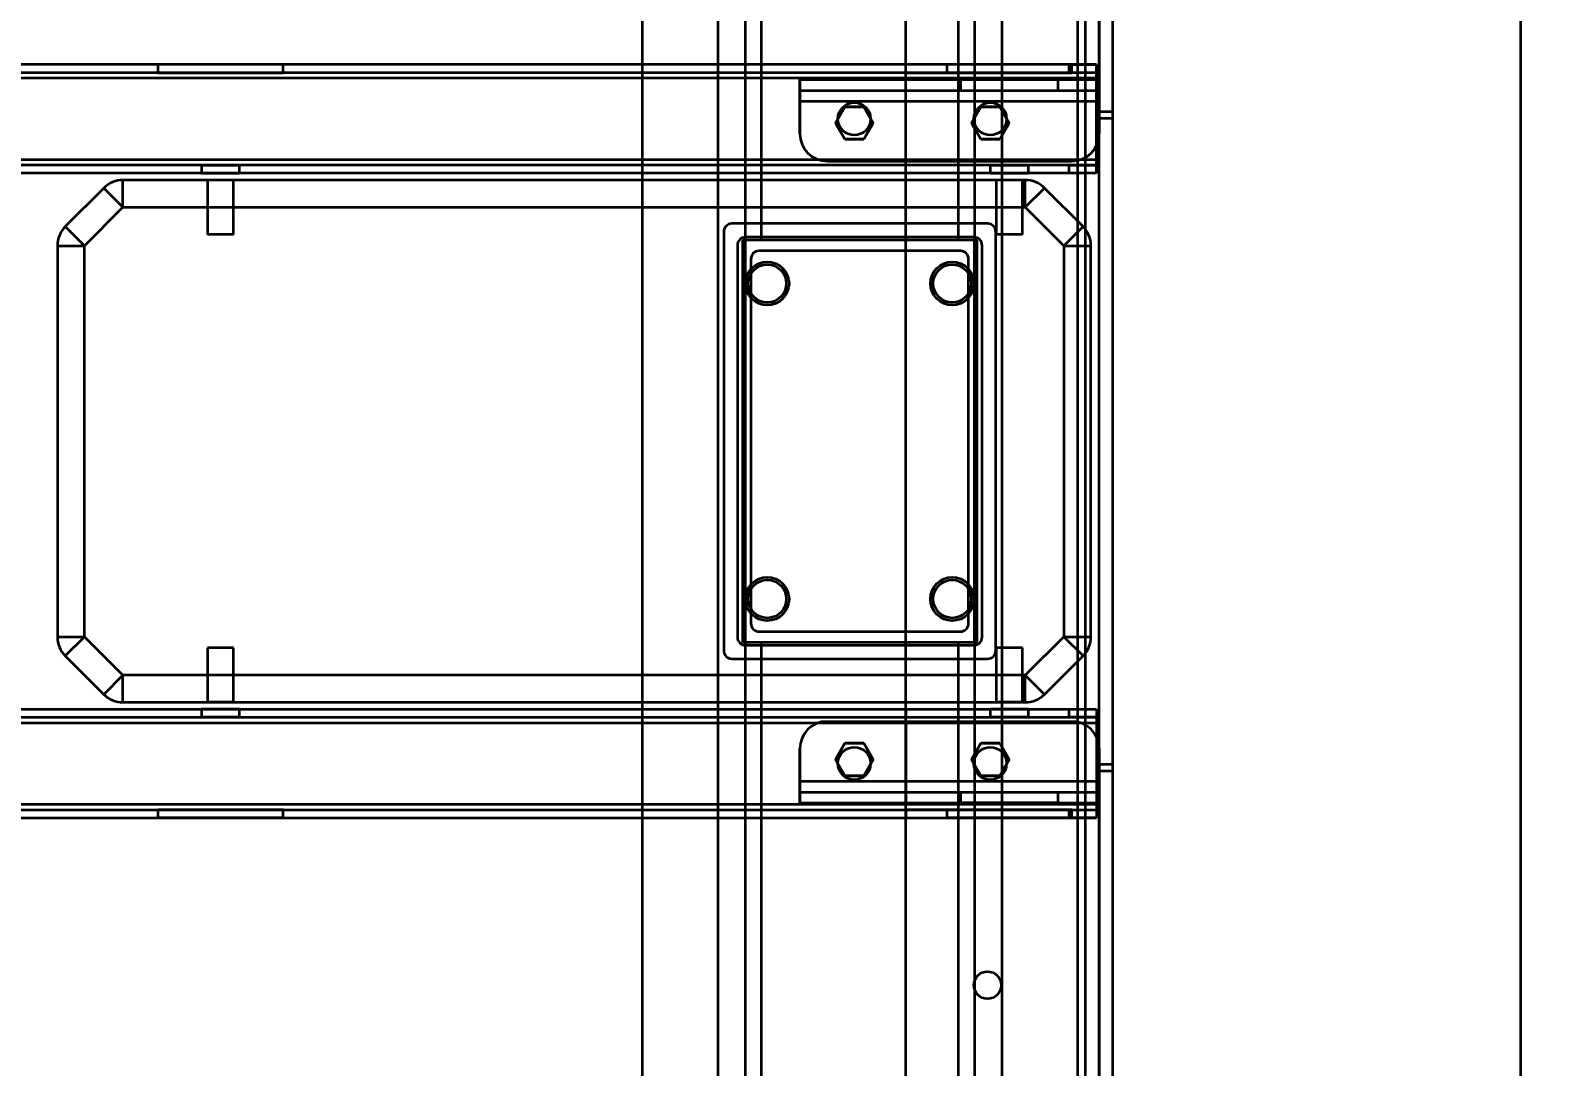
# Model space of a CAD drawing. Header units: millimetres. Extents: x -431 to 3717, y -325 to 2729.
# Drawn here: x 1226.1 to 1507.7, y 185.1 to 375.5 of the extents above; entities that cross this region are included whole.
import ezdxf

# ---------------------------------------------------------------- set-up
doc = ezdxf.new("R2010")
doc.units = ezdxf.units.MM
doc.styles.get("Standard").update_dxf_attribs({"font": 'arial.ttf'})
doc.dimstyles.new('CGJ', dxfattribs={"dimscale": 13, "dimtxt": 2.25, "dimasz": 2.25, "dimexe": 1, "dimexo": 1.25, "dimgap": 1.15, "dimtad": 1, "dimtoh": 1, "dimdec": 1, "dimdsep": 46, "dimtxsty": 'Standard', "dimcen": 0, "dimclrd": 2, "dimclre": 2, "dimclrt": 2, "dimadec": 0, "dimazin": 0, "dimtfac": 1, "dimtdec": 1, "dimtmove": 0, "dimatfit": 0, "dimfxl": 1, "dimtolj": 1, "dimtzin": 0, "dimlwe": -1, "dimarcsym": 2})

# ---------------------------------------------------------------- blocks, each defined once
blk = doc.blocks.new('Drawing View2')
at = {"color": 7, "linetype": 'Continuous', "lineweight": 35}
for p, q in [((1258.6, -313), (1258.6, 237)), ((1258.6, -313), (1258.6, 237)), ((1178.6, -288), (1178.6, 212)), ((1178.6, -288), (1178.6, 212)), ((1181.1, -288), (1181.1, 212)), ((1183.6, -288), (1183.6, 212)), ((1181.1, 203.15), (1181.1, 22.57)), ((1183.6, 22.57), (1183.6, 203.15)), ((1119.01, 200.06), (1119.01, -1)), ((1119.01, 200.06), (1119.01, -1)), ((1145.6, -278), (1145.6, 202)), ((1145.6, -278), (1145.6, 202)), ((1155.19, 200.06), (1155.19, -1)), ((1155.19, 200.06), (1155.19, -1)), ((1111.01, 194.17), (1111.01, -270.17)), ((1116.01, 194.17), (1116.01, -1)), ((1158.19, 194.17), (1158.19, -1)), ((1163.19, 194.17), (1163.19, -270.17)), ((1111.01, 160.8), (1111.01, -236.8)), ((1116.01, 160.8), (1116.01, -236.8)), ((1158.19, 160.8), (1158.19, -236.8)), ((1163.19, 160.8), (1163.19, -236.8)), ((1097.1, 160.08), (1097.1, -236.08)), ((1097.1, 160.08), (1097.1, -236.08)), ((1177.1, 160.08), (1177.1, -236.08)), ((1177.1, 160.08), (1177.1, -236.08)), ((1180.6, 31.25), (-163.4, 31.25)), ((1145.6, 31.25), (-128.4, 31.25)), ((1008.1, 31.25), (1008.1, 29.75)), ((1031.1, 31.25), (1008.1, 31.25)), ((1031.1, 29.75), (1031.1, 31.25)), ((1145.6, 29.75), (1145.6, 31.25)), ((1175.6, 31.25), (1145.6, 31.25)), ((1145.6, 28.75), (1145.6, 31.25)), ((1153.1, 31.25), (1153.1, 29.75)), ((1176.1, 31.25), (1153.1, 31.25)), ((1175.6, 31.25), (1180.6, 31.25)), ((1175.6, 29.75), (1175.6, 31.25)), ((1176.1, 29.75), (1176.1, 31.25)), ((1180.6, 31.25), (1180.6, 29.75)), ((1180.6, 28.75), (1180.6, 31.25)), ((1180.6, 29.75), (-163.4, 29.75)), ((1180.6, 28.75), (-163.4, 28.75)), ((1180.6, 28.75), (-163.4, 28.75)), ((1145.6, 29.75), (-128.4, 29.75)), ((1145.6, 28.75), (-128.4, 28.75)), ((1145.6, 28.75), (-128.4, 28.75)), ((1008.1, 29.75), (1031.1, 29.75)), ((1126.1, 28.5), (1126.1, 26.5)), ((1126.1, 24.5), (1126.1, 28.5)), ((1126.1, 28.5), (1181.1, 28.5)), ((1126.1, 28.5), (1181.1, 28.5)), ((1126.1, 28.5), (1126.1, 24.5)), ((1126.1, 26.5), (1126.1, 28.5)), ((1145.6, 28.75), (1145.6, 29.75)), ((1145.6, 29.75), (1175.6, 29.75)), ((1145.6, 13.75), (1145.6, 28.75)), ((1145.6, 13.75), (1145.6, 28.75)), ((1153.1, 29.75), (1176.1, 29.75)), ((1155.6, 28.5), (1155.6, 26.5)), ((1173.6, 28.5), (1155.6, 28.5)), ((1173.6, 26.5), (1173.6, 28.5)), ((1180.6, 29.75), (1175.6, 29.75)), ((1180.6, 28.75), (1180.6, 29.75)), ((1180.6, 13.75), (1180.6, 28.75)), ((1180.6, 13.75), (1180.6, 28.75)), ((1181.1, 26.5), (1181.1, 28.5)), ((1181.1, 28.5), (1181.1, 24.5)), ((1181.1, 28.5), (1181.1, 26.5)), ((1181.1, 24.5), (1181.1, 28.5)), ((1126.1, 26.5), (1181.1, 26.5)), ((1126.1, 26.5), (1181.1, 26.5)), ((1126.1, 24.5), (1126.1, 26.5)), ((1126.1, 26.5), (1126.1, 24.5)), ((1155.6, 26.5), (1173.6, 26.5)), ((1181.1, 24.5), (1181.1, 26.5)), ((1181.1, 26.5), (1181.1, 24.5)), ((1126.1, 18.5), (1126.1, 24.5)), ((1126.1, 24.5), (1181.1, 24.5)), ((1126.1, 24.5), (1181.1, 24.5)), ((1126.1, 18.5), (1126.1, 24.5)), ((1126.1, 24.5), (1181.1, 24.5)), ((1126.1, 24.5), (1181.1, 24.5)), ((1126.1, 24.5), (1126.1, 18.5)), ((1126.1, 24.5), (1126.1, 18.5)), ((1132.64, 20.5), (1134.37, 23.5)), ((1134.37, 23.5), (1132.64, 20.5)), ((1134.37, 23.5), (1137.83, 23.5)), ((1137.83, 23.5), (1134.37, 23.5)), ((1137.83, 23.5), (1139.56, 20.5)), ((1139.56, 20.5), (1137.83, 23.5)), ((1159.37, 23.5), (1157.64, 20.5)), ((1157.64, 20.5), (1159.37, 23.5)), ((1162.83, 23.5), (1159.37, 23.5)), ((1159.37, 23.5), (1162.83, 23.5)), ((1164.56, 20.5), (1162.83, 23.5)), ((1162.83, 23.5), (1164.56, 20.5)), ((1181.1, 24.5), (1181.1, 18.5)), ((1181.1, 24.5), (1181.1, 18.5)), ((1181.1, 18.5), (1181.1, 24.5)), ((1181.1, 18.5), (1181.1, 24.5)), ((1181.1, 22.57), (1181.1, 21.42)), ((1183.6, 22.57), (1181.1, 22.57)), ((1183.6, 21.42), (1183.6, 22.57)), ((1134.37, 17.5), (1132.64, 20.5)), ((1132.64, 20.5), (1134.37, 17.5)), ((1139.56, 20.5), (1137.83, 17.5)), ((1137.83, 17.5), (1139.56, 20.5)), ((1157.64, 20.5), (1159.37, 17.5)), ((1159.37, 17.5), (1157.64, 20.5)), ((1164.56, 20.5), (1162.83, 17.5)), ((1162.83, 17.5), (1164.56, 20.5)), ((1181.1, -97.42), (1181.1, 21.42)), ((1181.1, 21.42), (1183.6, 21.42)), ((1183.6, -97.42), (1183.6, 21.42)), ((1137.83, 17.5), (1134.37, 17.5)), ((1134.37, 17.5), (1137.83, 17.5)), ((1162.83, 17.5), (1159.37, 17.5)), ((1159.37, 17.5), (1162.83, 17.5)), ((1180.6, 13.75), (-163.4, 13.75)), ((1180.6, 13.75), (-163.4, 13.75)), ((1180.6, 12.75), (-163.4, 12.75)), ((1145.6, 13.75), (-128.4, 13.75)), ((1145.6, 13.75), (-128.4, 13.75)), ((1145.6, 12.75), (-128.4, 12.75)), ((1016.1, 12.75), (1016.1, 11.25)), ((1016.11, 12.75), (1023.09, 12.75)), ((1023.1, 11.25), (1023.1, 12.75)), ((1131.1, 13.5), (1176.1, 13.5)), ((1131.1, 13.5), (1176.1, 13.5)), ((1131.1, 13.5), (1176.1, 13.5)), ((1131.1, 13.5), (1176.1, 13.5)), ((1145.6, 11.25), (1145.6, 13.75)), ((1145.6, 12.75), (1145.6, 13.75)), ((1145.6, 11.25), (1145.6, 12.75)), ((1175.6, 12.75), (1145.6, 12.75)), ((1161.1, 12.75), (1161.1, 11.25)), ((1161.11, 12.75), (1168.09, 12.75)), ((1168.1, 11.25), (1168.1, 12.75)), ((1175.6, 12.75), (1180.6, 12.75)), ((1175.6, 11.25), (1175.6, 12.75)), ((1180.6, 12.75), (1180.6, 13.75)), ((1180.6, 11.25), (1180.6, 13.75)), ((1180.6, 12.75), (1180.6, 11.25)), ((1180.6, 11.25), (-163.4, 11.25)), ((1145.6, 11.25), (-128.4, 11.25)), ((998.14, 8.54), (991.06, 1.46)), ((998.14, 8.54), (991.06, 1.46)), ((1001.67, 5), (998.14, 8.54)), ((1167.53, 10), (1001.67, 10)), ((1167.53, 10), (1001.67, 10)), ((1001.67, 5), (1001.67, 10)), ((1016.11, 11.25), (1023.09, 11.25)), ((1017.2, 10), (1017.2, 0)), ((1022, 10), (1017.2, 10)), ((1022, 0), (1022, 10)), ((1175.6, 11.25), (1145.6, 11.25)), ((1161.11, 11.25), (1168.09, 11.25)), ((1162.2, 10), (1162.2, 0)), ((1167, 10), (1162.2, 10)), ((1167, 0), (1167, 10)), ((1167.53, 5), (1167.53, 10)), ((1167.53, 5), (1171.06, 8.54)), ((1178.14, 1.46), (1171.06, 8.54)), ((1178.14, 1.46), (1171.06, 8.54)), ((1180.6, 11.25), (1175.6, 11.25)), ((994.6, -2.07), (1001.67, 5)), ((1001.67, 5), (1167.53, 5)), ((1167.53, 5), (1174.6, -2.07)), ((991.06, 1.46), (994.6, -2.07)), ((1022, 0), (1017.2, 0)), ((1112.1, 0.5), (1112.1, -76.5)), ((1112.1, 0.5), (1112.1, -76.5)), ((1160.6, 2), (1113.6, 2)), ((1160.6, 2), (1113.6, 2)), ((1162.1, -76.5), (1162.1, 0.5)), ((1162.1, -76.5), (1162.1, 0.5)), ((1167, 0), (1162.2, 0)), ((1174.6, -2.07), (1178.14, 1.46)), ((989.6, -2.07), (989.6, -73.93)), ((989.6, -2.07), (989.6, -73.93)), ((989.6, -2.07), (994.6, -2.07)), ((994.6, -73.93), (994.6, -2.07)), ((1114.6, -2), (1114.6, -74)), ((1114.6, -2), (1114.6, -74)), ((1115.6, -1), (1119.01, -1)), ((1115.6, -75), (1115.6, -1)), ((1115.6, -75), (1115.6, -1)), ((1115.6, -1), (1116.01, -1)), ((1116.01, -1), (1119.01, -1)), ((1116.01, -1), (1116.01, -75)), ((1158.1, -0.5), (1116.1, -0.5)), ((1158.1, -0.5), (1116.1, -0.5)), ((1119.01, -1), (1155.19, -1)), ((1119.01, -1), (1155.19, -1)), ((1155.19, -1), (1158.19, -1)), ((1155.19, -1), (1158.6, -1)), ((1158.19, -75), (1158.19, -1)), ((1158.19, -1), (1158.6, -1)), ((1158.6, -1), (1158.6, -75)), ((1158.6, -1), (1158.6, -75)), ((1159.6, -74), (1159.6, -2)), ((1159.6, -74), (1159.6, -2)), ((1174.6, -2.07), (1174.6, -73.93)), ((1174.6, -2.07), (1179.6, -2.07)), ((1179.6, -73.93), (1179.6, -2.07)), ((1179.6, -73.93), (1179.6, -2.07)), ((1117.1, -4.5), (1117.1, -71.5)), ((1117.1, -4.5), (1117.1, -71.5)), ((1155.6, -3), (1118.6, -3)), ((1155.6, -3), (1118.6, -3)), ((1157.1, -71.5), (1157.1, -4.5)), ((1157.1, -71.5), (1157.1, -4.5)), ((1118.6, -73), (1155.6, -73)), ((1118.6, -73), (1155.6, -73)), ((989.6, -73.93), (994.6, -73.93)), ((991.06, -77.46), (994.6, -73.93)), ((1001.67, -81), (994.6, -73.93)), ((1017.2, -76), (1017.2, -86)), ((1022, -76), (1017.2, -76)), ((1022, -86), (1022, -76)), ((1116.01, -75), (1115.6, -75)), ((1119.01, -75), (1115.6, -75)), ((1119.01, -75), (1116.01, -75)), ((1116.01, -75), (1116.01, -270.17)), ((1116.1, -75.5), (1158.1, -75.5)), ((1116.1, -75.5), (1158.1, -75.5)), ((1155.19, -75), (1119.01, -75)), ((1119.01, -75), (1119.01, -276.06)), ((1119.01, -75), (1119.01, -276.06)), ((1155.19, -75), (1119.01, -75)), ((1155.19, -75), (1155.19, -276.06)), ((1158.19, -75), (1155.19, -75)), ((1155.19, -75), (1155.19, -276.06)), ((1158.6, -75), (1155.19, -75)), ((1158.19, -75), (1158.19, -270.17)), ((1158.6, -75), (1158.19, -75)), ((1162.2, -76), (1162.2, -86)), ((1167, -76), (1162.2, -76)), ((1167, -86), (1167, -76)), ((1174.6, -73.93), (1167.53, -81)), ((1174.6, -73.93), (1179.6, -73.93)), ((1174.6, -73.93), (1178.14, -77.46)), ((991.06, -77.46), (998.14, -84.54)), ((991.06, -77.46), (998.14, -84.54)), ((1113.6, -78), (1160.6, -78)), ((1113.6, -78), (1160.6, -78)), ((1171.06, -84.54), (1178.14, -77.46)), ((1171.06, -84.54), (1178.14, -77.46)), ((998.14, -84.54), (1001.67, -81)), ((1167.53, -81), (1001.67, -81)), ((1001.67, -86), (1001.67, -81)), ((1167.53, -86), (1167.53, -81)), ((1171.06, -84.54), (1167.53, -81)), ((-163.4, -87.25), (1180.6, -87.25)), ((-128.4, -87.25), (1145.6, -87.25)), ((1001.67, -86), (1167.53, -86)), ((1001.67, -86), (1167.53, -86)), ((1016.1, -87.25), (1016.1, -88.75)), ((1023.09, -87.25), (1016.11, -87.25)), ((1022, -86), (1017.2, -86)), ((1023.1, -88.75), (1023.1, -87.25)), ((1145.6, -87.25), (1175.6, -87.25)), ((1145.6, -89.75), (1145.6, -87.25)), ((1145.6, -87.25), (1145.6, -88.75)), ((1161.1, -87.25), (1161.1, -88.75)), ((1168.09, -87.25), (1161.11, -87.25)), ((1167, -86), (1162.2, -86)), ((1168.1, -88.75), (1168.1, -87.25)), ((1175.6, -88.75), (1175.6, -87.25)), ((1175.6, -87.25), (1180.6, -87.25)), ((1180.6, -87.25), (1180.6, -89.75)), ((1180.6, -87.25), (1180.6, -88.75)), ((-163.4, -88.75), (1180.6, -88.75)), ((-163.4, -89.75), (1180.6, -89.75)), ((-163.4, -89.75), (1180.6, -89.75)), ((-128.4, -88.75), (1145.6, -88.75)), ((-128.4, -89.75), (1145.6, -89.75)), ((-128.4, -89.75), (1145.6, -89.75)), ((1023.09, -88.75), (1016.11, -88.75)), ((1131.1, -89.5), (1176.1, -89.5)), ((1131.1, -89.5), (1176.1, -89.5)), ((1131.1, -89.5), (1176.1, -89.5)), ((1131.1, -89.5), (1176.1, -89.5)), ((1145.6, -88.75), (1175.6, -88.75)), ((1145.6, -89.75), (1145.6, -88.75)), ((1145.6, -104.75), (1145.6, -89.75)), ((1145.6, -89.75), (1145.6, -104.75)), ((1168.09, -88.75), (1161.11, -88.75)), ((1180.6, -88.75), (1175.6, -88.75)), ((1180.6, -88.75), (1180.6, -89.75)), ((1180.6, -89.75), (1180.6, -104.75)), ((1180.6, -89.75), (1180.6, -104.75)), ((1126.1, -100.5), (1126.1, -94.5)), ((1126.1, -94.5), (1126.1, -100.5)), ((1126.1, -94.5), (1126.1, -100.5)), ((1126.1, -100.5), (1126.1, -94.5)), ((1134.37, -93.5), (1132.64, -96.5)), ((1132.64, -96.5), (1134.37, -93.5)), ((1137.83, -93.5), (1134.37, -93.5)), ((1134.37, -93.5), (1137.83, -93.5)), ((1139.56, -96.5), (1137.83, -93.5)), ((1137.83, -93.5), (1139.56, -96.5)), ((1159.37, -93.5), (1157.64, -96.5)), ((1157.64, -96.5), (1159.37, -93.5)), ((1162.83, -93.5), (1159.37, -93.5)), ((1159.37, -93.5), (1162.83, -93.5)), ((1164.56, -96.5), (1162.83, -93.5)), ((1162.83, -93.5), (1164.56, -96.5)), ((1181.1, -94.5), (1181.1, -100.5)), ((1181.1, -94.5), (1181.1, -100.5)), ((1181.1, -100.5), (1181.1, -94.5)), ((1181.1, -100.5), (1181.1, -94.5)), ((1132.64, -96.5), (1134.37, -99.5)), ((1134.37, -99.5), (1132.64, -96.5)), ((1137.83, -99.5), (1139.56, -96.5)), ((1139.56, -96.5), (1137.83, -99.5)), ((1157.64, -96.5), (1159.37, -99.5)), ((1159.37, -99.5), (1157.64, -96.5)), ((1162.83, -99.5), (1164.56, -96.5)), ((1164.56, -96.5), (1162.83, -99.5)), ((1181.1, -97.42), (1181.1, -98.57)), ((1183.6, -97.42), (1181.1, -97.42)), ((1183.6, -98.57), (1183.6, -97.42)), ((1126.1, -100.5), (1126.1, -104.5)), ((1126.1, -102.5), (1126.1, -100.5)), ((1126.1, -100.5), (1181.1, -100.5)), ((1126.1, -100.5), (1126.1, -102.5)), ((1126.1, -100.5), (1181.1, -100.5)), ((1126.1, -100.5), (1181.1, -100.5)), ((1126.1, -100.5), (1181.1, -100.5)), ((1126.1, -104.5), (1126.1, -100.5)), ((1134.37, -99.5), (1137.83, -99.5)), ((1137.83, -99.5), (1134.37, -99.5)), ((1159.37, -99.5), (1162.83, -99.5)), ((1162.83, -99.5), (1159.37, -99.5)), ((1181.1, -98.57), (1181.1, -279.15)), ((1181.1, -98.57), (1183.6, -98.57)), ((1181.1, -100.5), (1181.1, -102.5)), ((1181.1, -100.5), (1181.1, -104.5)), ((1181.1, -104.5), (1181.1, -100.5)), ((1181.1, -102.5), (1181.1, -100.5)), ((1183.6, -279.15), (1183.6, -98.57)), ((1126.1, -104.5), (1126.1, -102.5)), ((1126.1, -102.5), (1181.1, -102.5)), ((1126.1, -102.5), (1181.1, -102.5)), ((1126.1, -102.5), (1126.1, -104.5)), ((1155.6, -102.5), (1155.6, -104.5)), ((1155.6, -102.5), (1173.6, -102.5)), ((1173.6, -104.5), (1173.6, -102.5)), ((1181.1, -104.5), (1181.1, -102.5)), ((1181.1, -102.5), (1181.1, -104.5)), ((-163.4, -104.75), (1180.6, -104.75)), ((-163.4, -104.75), (1180.6, -104.75)), ((-163.4, -105.75), (1180.6, -105.75)), ((-128.4, -104.75), (1145.6, -104.75)), ((-128.4, -104.75), (1145.6, -104.75)), ((-128.4, -105.75), (1145.6, -105.75)), ((1008.1, -105.75), (1008.1, -107.25)), ((1031.1, -105.75), (1008.1, -105.75)), ((1031.1, -107.25), (1031.1, -105.75)), ((1126.1, -104.5), (1181.1, -104.5)), ((1126.1, -104.5), (1181.1, -104.5)), ((1145.6, -107.25), (1145.6, -104.75)), ((1145.6, -105.75), (1145.6, -104.75)), ((1175.6, -105.75), (1145.6, -105.75)), ((1145.6, -105.75), (1145.6, -107.25)), ((1153.1, -105.75), (1153.1, -107.25)), ((1176.1, -105.75), (1153.1, -105.75)), ((1173.6, -104.5), (1155.6, -104.5)), ((1175.6, -105.75), (1180.6, -105.75)), ((1175.6, -107.25), (1175.6, -105.75)), ((1176.1, -107.25), (1176.1, -105.75)), ((1180.6, -104.75), (1180.6, -107.25)), ((1180.6, -104.75), (1180.6, -105.75)), ((1180.6, -105.75), (1180.6, -107.25)), ((-163.4, -107.25), (1180.6, -107.25)), ((-128.4, -107.25), (1145.6, -107.25)), ((1031.1, -107.25), (1008.1, -107.25)), ((1145.6, -107.25), (1175.6, -107.25)), ((1176.1, -107.25), (1153.1, -107.25)), ((1180.6, -107.25), (1175.6, -107.25))]:
    blk.add_line(p, q, dxfattribs=at)
for centre, radius in [((1136.1, 21.25), 3), ((1136.1, 21.25), 3), ((1161.1, 21.25), 3), ((1161.1, 21.25), 3), ((1120.1, -9), 4), ((1120.1, -9), 4), ((1120.1, -9), 3.5), ((1120.1, -9), 3.5), ((1154.1, -9), 4), ((1154.1, -9), 4), ((1154.1, -9), 3.5), ((1154.1, -9), 3.5), ((1120.1, -67), 4), ((1120.1, -67), 4), ((1120.1, -67), 3.5), ((1120.1, -67), 3.5), ((1154.1, -67), 4), ((1154.1, -67), 4), ((1154.1, -67), 3.5), ((1154.1, -67), 3.5), ((1136.1, -97.25), 3), ((1136.1, -97.25), 3), ((1161.1, -97.25), 3), ((1161.1, -97.25), 3), ((1160.6, -138), 2.5), ((1160.6, -138), 2.5)]:
    blk.add_circle(centre, radius, dxfattribs=at)
for centre, radius, start, end in [((1131.1, 18.5), 5, 180, 270), ((1131.1, 18.5), 5, 180, 270), ((1131.1, 18.5), 5, 180, 270), ((1131.1, 18.5), 5, 180, 270), ((1176.1, 18.5), 5, 270, 0), ((1176.1, 18.5), 5, 270, 0), ((1176.1, 18.5), 5, 270, 0), ((1176.1, 18.5), 5, 270, 0), ((1001.67, 5), 5, 90, 135), ((1001.67, 5), 5, 90, 135), ((1167.53, 5), 5, 45, 90), ((1167.53, 5), 5, 45, 90), ((994.6, -2.07), 5, 135, 180), ((994.6, -2.07), 5, 135, 180), ((1113.6, 0.5), 1.5, 90, 180), ((1113.6, 0.5), 1.5, 90, 180), ((1160.6, 0.5), 1.5, 0, 90), ((1160.6, 0.5), 1.5, 0, 90), ((1174.6, -2.07), 5, 0, 45), ((1174.6, -2.07), 5, 0, 45), ((1116.1, -2), 1.5, 90, 180), ((1116.1, -2), 1.5, 90, 180), ((1158.1, -2), 1.5, 360, 90), ((1158.1, -2), 1.5, 360, 90), ((1118.6, -4.5), 1.5, 90, 180), ((1118.6, -4.5), 1.5, 90, 180), ((1155.6, -4.5), 1.5, 0, 90), ((1155.6, -4.5), 1.5, 0, 90), ((1118.6, -71.5), 1.5, 180, 270), ((1118.6, -71.5), 1.5, 180, 270), ((1155.6, -71.5), 1.5, 270, 0), ((1155.6, -71.5), 1.5, 270, 0), ((994.6, -73.93), 5, 180, 225), ((994.6, -73.93), 5, 180, 225), ((1116.1, -74), 1.5, 180, 270), ((1116.1, -74), 1.5, 180, 270), ((1158.1, -74), 1.5, 270, 360), ((1158.1, -74), 1.5, 270, 360), ((1174.6, -73.93), 5, 315, 0), ((1174.6, -73.93), 5, 315, 0), ((1113.6, -76.5), 1.5, 180, 270), ((1113.6, -76.5), 1.5, 180, 270), ((1160.6, -76.5), 1.5, 270, 0), ((1160.6, -76.5), 1.5, 270, 0), ((1001.67, -81), 5, 225, 270), ((1001.67, -81), 5, 225, 270), ((1167.53, -81), 5, 270, 315), ((1167.53, -81), 5, 270, 315), ((1131.1, -94.5), 5, 90, 180), ((1131.1, -94.5), 5, 90, 180), ((1131.1, -94.5), 5, 90, 180), ((1131.1, -94.5), 5, 90, 180), ((1176.1, -94.5), 5, 360, 90), ((1176.1, -94.5), 5, 0, 90), ((1176.1, -94.5), 5, 0, 90), ((1176.1, -94.5), 5, 360, 90)]:
    blk.add_arc(centre, radius, start, end, dxfattribs=at)
blk = doc.blocks.new('*D58')
at = {"color": 2, "transparency": 16777216}
for p, q in [((1491.27, 600), (1660.85, 600)), ((1491.27, 0), (1660.85, 0))]:
    blk.add_line(p, q, dxfattribs=at)
at = {"color": 2, "lineweight": -2, "transparency": 16777216}
blk.add_line((1647.85, 570.75), (1647.85, 29.25), dxfattribs=at)
at = {"color": 2, "transparency": 16777216}
for points in [[(1642.98, 570.75), (1652.73, 570.75), (1647.85, 600)], [(1642.98, 29.25), (1652.73, 29.25), (1647.85, 0)]]:
    blk.add_solid(points, dxfattribs=at)
at = {"layer": 'Defpoints', "color": 0, "transparency": 16777216}
for p in [(1475.02, 600), (1475.02, 0), (1647.85, 0)]:
    blk.add_point(p, dxfattribs=at)
at = {"color": 2, "transparency": 16777216, "insert": (1617.78, 300), "char_height": 29.25, "attachment_point": 5, "rotation": 90}
blk.add_mtext('\\A1;600 / 700 / 750 / 800', dxfattribs=at)

msp = doc.modelspace()

# ---------------------------------------------------------------- block references
at = {"color": 7, "linetype": 'Continuous', "lineweight": 35}
msp.add_blockref('Drawing View2', (241.42, 338), dxfattribs=at)

# ---------------------------------------------------------------- dimensions: what is measured, and where the dimension line sits
dim = msp.add_linear_dim(base=(1647.85, 0), p1=(1475.02, 600), p2=(1475.02, 0), angle=90, text='<> / 700 / 750 / 800', dimstyle='CGJ')
dim.commit()
dim.dimension.update_dxf_attribs({"geometry": '*D58', "text_midpoint": (1617.78, 300)})

doc.saveas('drawing.dxf')
